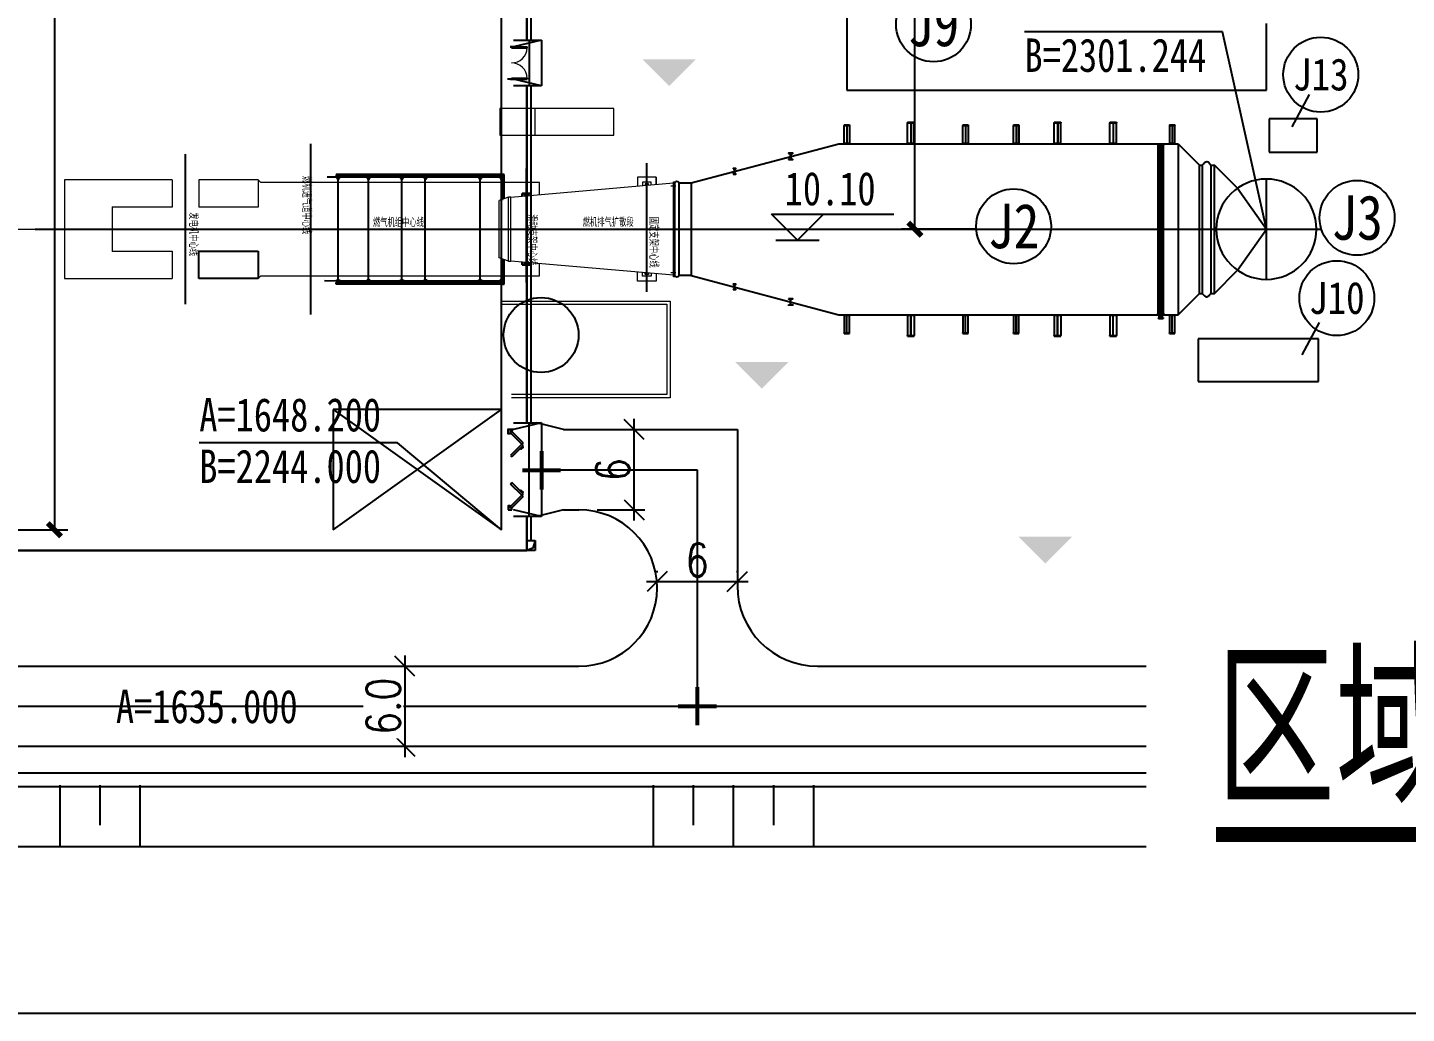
# Model space of a CAD drawing. Extents: x -93062 to 326984, y -142534 to 91021.
# Drawn here: x -50798 to -45963, y 76979 to 80436 of the extents above; entities that cross this region are included whole.
import ezdxf
from ezdxf.enums import TextEntityAlignment as Align

# ---------------------------------------------------------------- set-up
doc = ezdxf.new("R2010")
doc.units = 0
doc.header["$LTSCALE"] = 1000
doc.header["$MEASUREMENT"] = 0
doc.layers.get('0').update_dxf_attribs({"color": 8})
doc.layers.add('DIM_SYMB', color=8, linetype='Continuous')
doc.layers.add('PUB_TEXT', color=8, linetype='Continuous')
doc.styles.add('_HZTXT', font='GEDITXT', dxfattribs={"width": 0.8, "bigfont": 'DXT'})
doc.styles.add('COMPLEX', font='COMPLEX')
doc.styles.add('DIMHT', font='', dxfattribs={"width": 0.8})
doc.styles.add('HT', font='')
doc.styles.add('hz', font='GEDITXT', dxfattribs={"width": 0.8, "bigfont": 'DXT'})
doc.styles.add('HZTXT', font='geditxt.shx', dxfattribs={"width": 0.8, "bigfont": 'hztxt1.shx'})
doc.styles.add('SIM', font='GEDITXT', dxfattribs={"width": 0.8, "bigfont": 'DXT'})
doc.styles.add('SIMPLEX', font='GEDITXT', dxfattribs={"height": 0.2, "bigfont": 'DXT'})
doc.styles.get("Standard").update_dxf_attribs({"font": 'gbenor.shx', "bigfont": 'gbcbig.shx'})
doc.styles.add('黑体', font='')
doc.styles.get('DIMHT').set_extended_font_data('SimSun')
doc.styles.get('HT').set_extended_font_data('SimSun')
doc.styles.get('黑体').set_extended_font_data('SimSun')

# ---------------------------------------------------------------- blocks, each defined once
blk = doc.blocks.new('_Oblique')
at = {"color": 0, "linetype": 'ByBlock', "lineweight": -2}
blk.add_line((-0.5, -0.5), (0.5, 0.5), dxfattribs=at)
blk = doc.blocks.new('jzw-bh')
blk.add_circle((0, 0), 1.402)
at = {"style": 'SIMPLEX', "width": 0.8}
blk.add_attdef('JZW', text='', height=1, dxfattribs=at).set_placement((0, 0), align=Align.MIDDLE)
blk = doc.blocks.new('_ArchTick')
at = {"color": 0, "linetype": 'ByBlock', "const_width": 0.4}
blk.add_lwpolyline([(-0.5, -0.5), (0.5, 0.5)], dxfattribs=at)
blk = doc.blocks.new('A$C672165B9')
for points in [[(26203, 8983), (25700, 8983), (25951, 8732)], [(27075, 6132), (26573, 6132), (26824, 5881)], [(29745, 4487), (29243, 4487), (29494, 4236)]]:
    blk.add_hatch(color=251).paths.add_polyline_path(points)
at = {"color": 251}
for p, q in [((20163, 23649), (20163, 4553)), ((28265, 7383), (28265, 17020)), ((24612, 14315), (24612, 9162)), ((24649, 14222), (24649, 9162)), ((24612, 9162), (24612, 10000)), ((27624, 9950), (27624, 8692)), ((24373, 4553), (24373, 9585)), ((31162, 9242), (29296, 9242)), ((31574, 7383), (31162, 9242)), ((31574, 8692), (31574, 9321)), ((24454, 9099), (24479, 9099)), ((24486, 9099), (24454, 9099)), ((24467, 9099), (24614, 9099)), ((24467, 9099), (24467, 9091)), ((24467, 9091), (24614, 9091)), ((24750, 9162), (24486, 9099)), ((24486, 9162), (24750, 9162)), ((24614, 9091), (24614, 9099)), ((24632, 9162), (24632, 8734)), ((24750, 9162), (24750, 8734)), ((24454, 8797), (24429, 8797)), ((24454, 8797), (24479, 8797)), ((24486, 8797), (24454, 8797)), ((24467, 8804), (24614, 8804)), ((24467, 8797), (24467, 8804)), ((24467, 8797), (24614, 8797)), ((24750, 8734), (24486, 8797)), ((24750, 8734), (24486, 8734)), ((24612, 8734), (24612, 5559)), ((24612, 6706), (24612, 8734)), ((24614, 8804), (24614, 8797)), ((24649, 8734), (24649, 5559)), ((27624, 8692), (31574, 8692)), ((31817, 8347), (31979, 8652)), ((27598, 8364), (27598, 8359)), ((27598, 8364), (27606, 8364)), ((27598, 8364), (27649, 8364)), ((27598, 8188), (27598, 8359)), ((27598, 8359), (27623, 8359)), ((27623, 8359), (27623, 8193)), ((27625, 8359), (27649, 8359)), ((27625, 8359), (27625, 8193)), ((27641, 8364), (27649, 8364)), ((27649, 8364), (27649, 8359)), ((27649, 8359), (27649, 8188)), ((28196, 8390), (28196, 8385)), ((28196, 8390), (28204, 8390)), ((28196, 8390), (28259, 8390)), ((28196, 8193), (28196, 8385)), ((28196, 8385), (28226, 8385)), ((28226, 8385), (28226, 8193)), ((28228, 8385), (28259, 8385)), ((28228, 8385), (28228, 8193)), ((28251, 8390), (28259, 8390)), ((28259, 8390), (28259, 8385)), ((28259, 8193), (28259, 8385)), ((28716, 8364), (28766, 8364)), ((28716, 8364), (28723, 8364)), ((28716, 8364), (28716, 8359)), ((28716, 8359), (28740, 8359)), ((28716, 8188), (28716, 8359)), ((28740, 8359), (28740, 8193)), ((28742, 8359), (28742, 8193)), ((28742, 8359), (28766, 8359)), ((28758, 8364), (28766, 8364)), ((28766, 8364), (28766, 8359)), ((28766, 8359), (28766, 8188)), ((29194, 8364), (29194, 8359)), ((29194, 8364), (29201, 8364)), ((29194, 8364), (29244, 8364)), ((29194, 8188), (29194, 8359)), ((29194, 8359), (29218, 8359)), ((29218, 8359), (29218, 8193)), ((29220, 8359), (29244, 8359)), ((29220, 8359), (29220, 8193)), ((29236, 8364), (29244, 8364)), ((29244, 8364), (29244, 8359)), ((29244, 8359), (29244, 8188)), ((29577, 8390), (29577, 8385)), ((29577, 8390), (29585, 8390)), ((29577, 8390), (29640, 8390)), ((29577, 8193), (29577, 8385)), ((29577, 8385), (29608, 8385)), ((29608, 8385), (29608, 8193)), ((29610, 8385), (29640, 8385)), ((29610, 8385), (29610, 8193)), ((29632, 8390), (29640, 8390)), ((29640, 8390), (29640, 8385)), ((29640, 8193), (29640, 8385)), ((30099, 8390), (30162, 8390)), ((30099, 8390), (30107, 8390)), ((30099, 8390), (30099, 8385)), ((30099, 8385), (30130, 8385)), ((30099, 8193), (30099, 8385)), ((30130, 8385), (30130, 8193)), ((30132, 8385), (30132, 8193)), ((30132, 8385), (30162, 8385)), ((30155, 8390), (30162, 8390)), ((30162, 8390), (30162, 8385)), ((30162, 8193), (30162, 8385)), ((30662, 8364), (30662, 8359)), ((30662, 8364), (30669, 8364)), ((30662, 8364), (30712, 8364)), ((30662, 8359), (30662, 8193)), ((30662, 8359), (30686, 8359)), ((30686, 8359), (30686, 8193)), ((30688, 8359), (30712, 8359)), ((30688, 8359), (30688, 8193)), ((30704, 8364), (30712, 8364)), ((30712, 8364), (30712, 8359)), ((30712, 8193), (30712, 8359)), ((31599, 8421), (31599, 8107)), ((32052, 8421), (31599, 8421)), ((32052, 8107), (32052, 8421)), ((22574, 8188), (22574, 6579)), ((26159, 7819), (27548, 8188)), ((27548, 8188), (30743, 8188)), ((27598, 8193), (27598, 8188)), ((27598, 8193), (27623, 8193)), ((27598, 8188), (27606, 8188)), ((27598, 8188), (27649, 8188)), ((27625, 8193), (27649, 8193)), ((27641, 8188), (27649, 8188)), ((27649, 8193), (27649, 8188)), ((28196, 8193), (28196, 8188)), ((28196, 8193), (28226, 8193)), ((28196, 8188), (28204, 8188)), ((28196, 8188), (28259, 8188)), ((28228, 8193), (28259, 8193)), ((28251, 8188), (28259, 8188)), ((28259, 8193), (28259, 8188)), ((28716, 8193), (28740, 8193)), ((28716, 8193), (28716, 8188)), ((28716, 8188), (28766, 8188)), ((28716, 8188), (28723, 8188)), ((28742, 8193), (28766, 8193)), ((28758, 8188), (28766, 8188)), ((28766, 8193), (28766, 8188)), ((29194, 8193), (29194, 8188)), ((29194, 8193), (29218, 8193)), ((29194, 8188), (29201, 8188)), ((29194, 8188), (29244, 8188)), ((29220, 8193), (29244, 8193)), ((29236, 8188), (29244, 8188)), ((29244, 8193), (29244, 8188)), ((29577, 8193), (29577, 8188)), ((29577, 8193), (29608, 8193)), ((29577, 8188), (29585, 8188)), ((29577, 8188), (29640, 8188)), ((29610, 8193), (29640, 8193)), ((29632, 8188), (29640, 8188)), ((29640, 8193), (29640, 8188)), ((30099, 8193), (30130, 8193)), ((30099, 8193), (30099, 8188)), ((30099, 8188), (30162, 8188)), ((30099, 8188), (30107, 8188)), ((30132, 8193), (30162, 8193)), ((30155, 8188), (30162, 8188)), ((30162, 8193), (30162, 8188)), ((30554, 6582), (30554, 8186)), ((30554, 8186), (30606, 8186)), ((30580, 6534), (30580, 8191)), ((30600, 8173), (30600, 8186)), ((30600, 8174), (30600, 8185)), ((30606, 6582), (30606, 8186)), ((30662, 8193), (30662, 8188)), ((30662, 8193), (30686, 8193)), ((30662, 8188), (30669, 8188)), ((30662, 8188), (30712, 8188)), ((30688, 8193), (30712, 8193)), ((30704, 8188), (30712, 8188)), ((30712, 8193), (30712, 8188)), ((30743, 8188), (30743, 6578)), ((30743, 8188), (30945, 7987)), ((21397, 6678), (21397, 8088)), ((27095, 8100), (27095, 8035)), ((30561, 8163), (30561, 6581)), ((30563, 8163), (30563, 8163)), ((30565, 8160), (30565, 6581)), ((30595, 8160), (30595, 6581)), ((30597, 8163), (30597, 8163)), ((30598, 8163), (30598, 6581)), ((31599, 8107), (32052, 8107)), ((24608, 6880), (24608, 7954)), ((26567, 7927), (26566, 7927)), ((26567, 7900), (26567, 7955)), ((30945, 6779), (30945, 7987)), ((30945, 7987), (30970, 7987)), ((30970, 7988), (30970, 6779)), ((31052, 7987), (31086, 7987)), ((31052, 7987), (31052, 6779)), ((31086, 6779), (31086, 7987)), ((31303, 7770), (31086, 7987)), ((24386, 7899), (22816, 7899)), ((22816, 7899), (22816, 7886)), ((24386, 7886), (22816, 7886)), ((22816, 7886), (24386, 7886)), ((22816, 7874), (22854, 7874)), ((22820, 7899), (22833, 7886)), ((22823, 7886), (22823, 7883)), ((22848, 7886), (22823, 7886)), ((22823, 7883), (22832, 7883)), ((22823, 7865), (22823, 7861)), ((22832, 7865), (22823, 7865)), ((22823, 7861), (22848, 7861)), ((22835, 7900), (22835, 7847)), ((22835, 7880), (22835, 7867)), ((22835, 6901), (22835, 7861)), ((22836, 7867), (22836, 7880)), ((22838, 7883), (22848, 7883)), ((22848, 7865), (22838, 7865)), ((22848, 7883), (22848, 7886)), ((22848, 7861), (22848, 7865)), ((22865, 7899), (22877, 7886)), ((22909, 7899), (22922, 7886)), ((22953, 7899), (22966, 7886)), ((22998, 7899), (23011, 7886)), ((23042, 7899), (23055, 7886)), ((23087, 7899), (23099, 7886)), ((23102, 7874), (23140, 7874)), ((23108, 7886), (23108, 7883)), ((23133, 7886), (23108, 7886)), ((23108, 7883), (23118, 7883)), ((23108, 7865), (23108, 7861)), ((23118, 7865), (23108, 7865)), ((23108, 7861), (23133, 7861)), ((23120, 7880), (23120, 7867)), ((23121, 7900), (23121, 7847)), ((23121, 7867), (23121, 7880)), ((23121, 6901), (23121, 7861)), ((23124, 7883), (23133, 7883)), ((23133, 7865), (23124, 7865)), ((23131, 7899), (23144, 7886)), ((23133, 7883), (23133, 7886)), ((23133, 7861), (23133, 7865)), ((23176, 7899), (23188, 7886)), ((23220, 7899), (23233, 7886)), ((23265, 7899), (23277, 7886)), ((23309, 7899), (23322, 7886)), ((23354, 7899), (23366, 7886)), ((23398, 7899), (23411, 7886)), ((23416, 7874), (23454, 7874)), ((23423, 7886), (23423, 7883)), ((23448, 7886), (23423, 7886)), ((23423, 7883), (23432, 7883)), ((23423, 7865), (23423, 7861)), ((23432, 7865), (23423, 7865)), ((23423, 7861), (23448, 7861)), ((23435, 7900), (23435, 7847)), ((23435, 7880), (23435, 7867)), ((23435, 6911), (23435, 7861)), ((23436, 7867), (23436, 7880)), ((23439, 7883), (23448, 7883)), ((23448, 7865), (23439, 7865)), ((23443, 7899), (23455, 7886)), ((23448, 7883), (23448, 7886)), ((23448, 7861), (23448, 7865)), ((23487, 7899), (23500, 7886)), ((23532, 7899), (23544, 7886)), ((23576, 7899), (23589, 7886)), ((23621, 7899), (23633, 7886)), ((23637, 7874), (23674, 7874)), ((23643, 7886), (23643, 7883)), ((23668, 7886), (23643, 7886)), ((23643, 7883), (23652, 7883)), ((23643, 7865), (23643, 7861)), ((23652, 7865), (23643, 7865)), ((23643, 7861), (23668, 7861)), ((23655, 7900), (23655, 7847)), ((23655, 7880), (23655, 7867)), ((23655, 6911), (23655, 7861)), ((23656, 7867), (23656, 7880)), ((23659, 7883), (23668, 7883)), ((23668, 7865), (23659, 7865)), ((23665, 7899), (23678, 7886)), ((23668, 7883), (23668, 7886)), ((23668, 7861), (23668, 7865)), ((23710, 7899), (23722, 7886)), ((23754, 7899), (23767, 7886)), ((23799, 7899), (23811, 7886)), ((23843, 7899), (23856, 7886)), ((23887, 7899), (23900, 7886)), ((23932, 7899), (23945, 7886)), ((23976, 7899), (23989, 7886)), ((24021, 7899), (24034, 7886)), ((24065, 7899), (24078, 7886)), ((24110, 7899), (24122, 7886)), ((24152, 7874), (24190, 7874)), ((24154, 7899), (24167, 7886)), ((24159, 7886), (24159, 7883)), ((24184, 7886), (24159, 7886)), ((24159, 7883), (24168, 7883)), ((24159, 7865), (24159, 7861)), ((24168, 7865), (24159, 7865)), ((24159, 7861), (24184, 7861)), ((24171, 7900), (24171, 7847)), ((24171, 7880), (24171, 7867)), ((24171, 6901), (24171, 7861)), ((24172, 7867), (24172, 7880)), ((24174, 7883), (24184, 7883)), ((24184, 7865), (24174, 7865)), ((24184, 7883), (24184, 7886)), ((24184, 7861), (24184, 7865)), ((24199, 7899), (24211, 7886)), ((24243, 7899), (24256, 7886)), ((24288, 7899), (24300, 7886)), ((24332, 7899), (24345, 7886)), ((24354, 7874), (24391, 7874)), ((24360, 7886), (24360, 7883)), ((24385, 7886), (24360, 7886)), ((24360, 7883), (24369, 7883)), ((24360, 7865), (24360, 7861)), ((24369, 7865), (24360, 7865)), ((24360, 7861), (24385, 7861)), ((24372, 7880), (24372, 7867)), ((24373, 7900), (24373, 7847)), ((24373, 7867), (24373, 7880)), ((24376, 7883), (24385, 7883)), ((24385, 7865), (24376, 7865)), ((24377, 7899), (24386, 7889)), ((24385, 7883), (24385, 7886)), ((24385, 7861), (24385, 7865)), ((24386, 7899), (24386, 7899)), ((24399, 7899), (24386, 7899)), ((24386, 7889), (24399, 7877)), ((24386, 7886), (24386, 7666)), ((24386, 7845), (24399, 7832)), ((24386, 7800), (24399, 7788)), ((24399, 7671), (24399, 7899)), ((26005, 6948), (26005, 7819)), ((26044, 7819), (26159, 7819)), ((26044, 6948), (26044, 7819)), ((26159, 7819), (26159, 6948)), ((24386, 7756), (24399, 7743)), ((24386, 7711), (24399, 7699)), ((24386, 7667), (24387, 7666)), ((27159, 7281), (26914, 7525)), ((26914, 7525), (28065, 7525)), ((27403, 7525), (27159, 7281)), ((19981, 7383), (26271, 7383)), ((26955, 7281), (27363, 7281)), ((28841, 7383), (28139, 7383)), ((21523, 7175), (22083, 7175)), ((21523, 6918), (21523, 7175)), ((22083, 7175), (22083, 6918)), ((24386, 7101), (24386, 6867)), ((24386, 7089), (24399, 7076)), ((24386, 7044), (24399, 7032)), ((24399, 6867), (24399, 7096)), ((22083, 6918), (21523, 6918)), ((22816, 6893), (22854, 6893)), ((22823, 6905), (22848, 6905)), ((22823, 6902), (22823, 6905)), ((22832, 6902), (22823, 6902)), ((22823, 6884), (22832, 6884)), ((22823, 6880), (22823, 6884)), ((22835, 6866), (22835, 6919)), ((22835, 6886), (22835, 6899)), ((22836, 6899), (22836, 6886)), ((22848, 6902), (22838, 6902)), ((22838, 6884), (22848, 6884)), ((22848, 6905), (22848, 6902)), ((22848, 6884), (22848, 6880)), ((23102, 6893), (23140, 6893)), ((23108, 6905), (23133, 6905)), ((23108, 6902), (23108, 6905)), ((23118, 6902), (23108, 6902)), ((23108, 6884), (23118, 6884)), ((23108, 6880), (23108, 6884)), ((23120, 6886), (23120, 6899)), ((23121, 6866), (23121, 6919)), ((23121, 6899), (23121, 6886)), ((23133, 6902), (23124, 6902)), ((23124, 6884), (23133, 6884)), ((23133, 6905), (23133, 6902)), ((23133, 6884), (23133, 6880)), ((23416, 6893), (23454, 6893)), ((23423, 6905), (23448, 6905)), ((23423, 6902), (23423, 6905)), ((23432, 6902), (23423, 6902)), ((23423, 6884), (23432, 6884)), ((23423, 6880), (23423, 6884)), ((23435, 6866), (23435, 6919)), ((23435, 6886), (23435, 6899)), ((23436, 6899), (23436, 6886)), ((23448, 6902), (23439, 6902)), ((23439, 6884), (23448, 6884)), ((23448, 6905), (23448, 6902)), ((23448, 6884), (23448, 6880)), ((23637, 6893), (23674, 6893)), ((23643, 6905), (23668, 6905)), ((23643, 6902), (23643, 6905)), ((23652, 6902), (23643, 6902)), ((23643, 6884), (23652, 6884)), ((23643, 6880), (23643, 6884)), ((23655, 6866), (23655, 6919)), ((23655, 6886), (23655, 6899)), ((23656, 6899), (23656, 6886)), ((23668, 6902), (23659, 6902)), ((23659, 6884), (23668, 6884)), ((23668, 6905), (23668, 6902)), ((23668, 6884), (23668, 6880)), ((24152, 6893), (24190, 6893)), ((24159, 6905), (24184, 6905)), ((24159, 6902), (24159, 6905)), ((24168, 6902), (24159, 6902)), ((24159, 6884), (24168, 6884)), ((24159, 6880), (24159, 6884)), ((24171, 6866), (24171, 6919)), ((24171, 6886), (24171, 6899)), ((24172, 6899), (24172, 6886)), ((24184, 6902), (24174, 6902)), ((24174, 6884), (24184, 6884)), ((24184, 6905), (24184, 6902)), ((24184, 6884), (24184, 6880)), ((24354, 6893), (24391, 6893)), ((24360, 6905), (24385, 6905)), ((24360, 6902), (24360, 6905)), ((24369, 6902), (24360, 6902)), ((24360, 6884), (24369, 6884)), ((24360, 6880), (24360, 6884)), ((24372, 6886), (24372, 6899)), ((24373, 6866), (24373, 6919)), ((24373, 6899), (24373, 6886)), ((24385, 6902), (24376, 6902)), ((24376, 6884), (24385, 6884)), ((24385, 6905), (24385, 6902)), ((24385, 6884), (24385, 6880)), ((24386, 7000), (24399, 6987)), ((24386, 6955), (24399, 6943)), ((24386, 6911), (24399, 6898)), ((24399, 6943), (24399, 6943)), ((24612, 5559), (24612, 6893)), ((26159, 6948), (26044, 6948)), ((26159, 6948), (27548, 6578)), ((31086, 6779), (31303, 6997)), ((22816, 6867), (22816, 6880)), ((22816, 6880), (24386, 6880)), ((22816, 6880), (22829, 6867)), ((24386, 6867), (22816, 6867)), ((22848, 6880), (22823, 6880)), ((22861, 6880), (22873, 6867)), ((22905, 6880), (22918, 6867)), ((22949, 6880), (22962, 6867)), ((22994, 6880), (23007, 6867)), ((23038, 6880), (23051, 6867)), ((23083, 6880), (23095, 6867)), ((23133, 6880), (23108, 6880)), ((23127, 6880), (23140, 6867)), ((23172, 6880), (23184, 6867)), ((23216, 6880), (23229, 6867)), ((23261, 6880), (23273, 6867)), ((23305, 6880), (23318, 6867)), ((23350, 6880), (23362, 6867)), ((23394, 6880), (23407, 6867)), ((23448, 6880), (23423, 6880)), ((23439, 6880), (23451, 6867)), ((23483, 6880), (23496, 6867)), ((23528, 6880), (23540, 6867)), ((23572, 6880), (23585, 6867)), ((23617, 6880), (23629, 6867)), ((23668, 6880), (23643, 6880)), ((23661, 6880), (23674, 6867)), ((23706, 6880), (23718, 6867)), ((23750, 6880), (23763, 6867)), ((23795, 6880), (23807, 6867)), ((23839, 6880), (23852, 6867)), ((23884, 6880), (23896, 6867)), ((23928, 6880), (23941, 6867)), ((23972, 6880), (23985, 6867)), ((24017, 6880), (24030, 6867)), ((24061, 6880), (24074, 6867)), ((24106, 6880), (24118, 6867)), ((24150, 6880), (24163, 6867)), ((24184, 6880), (24159, 6880)), ((24195, 6880), (24207, 6867)), ((24239, 6880), (24252, 6867)), ((24284, 6880), (24296, 6867)), ((24328, 6880), (24341, 6867)), ((24385, 6880), (24360, 6880)), ((24373, 6880), (24385, 6867)), ((24386, 6880), (24386, 6867)), ((24386, 6867), (24399, 6867)), ((26567, 6839), (26566, 6839)), ((26567, 6811), (26567, 6867)), ((30743, 6578), (30945, 6779)), ((30945, 6779), (30970, 6779)), ((31052, 6779), (31086, 6779)), ((27095, 6666), (27095, 6731)), ((27548, 6578), (30743, 6578)), ((27598, 6578), (27598, 6407)), ((27598, 6573), (27598, 6578)), ((27598, 6578), (27606, 6578)), ((27598, 6578), (27649, 6578)), ((27598, 6573), (27623, 6573)), ((27623, 6407), (27623, 6573)), ((27625, 6573), (27649, 6573)), ((27625, 6407), (27625, 6573)), ((27647, 6578), (27649, 6578)), ((27649, 6407), (27649, 6578)), ((27649, 6573), (27649, 6578)), ((28196, 6573), (28196, 6578)), ((28196, 6578), (28204, 6578)), ((28196, 6578), (28259, 6578)), ((28196, 6573), (28196, 6382)), ((28196, 6573), (28226, 6573)), ((28226, 6382), (28226, 6573)), ((28228, 6573), (28259, 6573)), ((28228, 6382), (28228, 6573)), ((28251, 6578), (28259, 6578)), ((28259, 6573), (28259, 6578)), ((28259, 6573), (28259, 6382)), ((28716, 6578), (28766, 6578)), ((28716, 6578), (28723, 6578)), ((28716, 6573), (28716, 6578)), ((28716, 6578), (28716, 6407)), ((28716, 6573), (28740, 6573)), ((28740, 6407), (28740, 6573)), ((28742, 6407), (28742, 6573)), ((28742, 6573), (28766, 6573)), ((28764, 6578), (28766, 6578)), ((28766, 6573), (28766, 6578)), ((28766, 6407), (28766, 6578)), ((29194, 6578), (29194, 6407)), ((29194, 6573), (29194, 6578)), ((29194, 6578), (29201, 6578)), ((29194, 6578), (29244, 6578)), ((29194, 6573), (29218, 6573)), ((29218, 6407), (29218, 6573)), ((29220, 6573), (29244, 6573)), ((29220, 6407), (29220, 6573)), ((29242, 6578), (29244, 6578)), ((29244, 6407), (29244, 6578)), ((29244, 6573), (29244, 6578)), ((29577, 6573), (29577, 6578)), ((29577, 6578), (29585, 6578)), ((29577, 6578), (29640, 6578)), ((29577, 6573), (29577, 6382)), ((29577, 6573), (29608, 6573)), ((29608, 6382), (29608, 6573)), ((29610, 6573), (29640, 6573)), ((29610, 6382), (29610, 6573)), ((29632, 6578), (29640, 6578)), ((29640, 6573), (29640, 6578)), ((29640, 6573), (29640, 6382)), ((30099, 6578), (30162, 6578)), ((30099, 6578), (30107, 6578)), ((30099, 6573), (30099, 6578)), ((30099, 6573), (30130, 6573)), ((30099, 6573), (30099, 6382)), ((30130, 6382), (30130, 6573)), ((30132, 6382), (30132, 6573)), ((30132, 6573), (30162, 6573)), ((30155, 6578), (30162, 6578)), ((30162, 6573), (30162, 6578)), ((30162, 6573), (30162, 6382)), ((30554, 6582), (30606, 6582)), ((30554, 6548), (30605, 6548)), ((30554, 6548), (30554, 6544)), ((30554, 6544), (30605, 6544)), ((30559, 6543), (30559, 6548)), ((30560, 6582), (30560, 6594)), ((30560, 6544), (30560, 6543)), ((30560, 6543), (30600, 6543)), ((30561, 6548), (30561, 6550)), ((30561, 6550), (30599, 6550)), ((30563, 6578), (30563, 6578)), ((30563, 6550), (30563, 6578)), ((30573, 6543), (30573, 6548)), ((30587, 6543), (30587, 6548)), ((30597, 6578), (30597, 6578)), ((30597, 6550), (30597, 6578)), ((30599, 6548), (30599, 6550)), ((30600, 6582), (30600, 6594)), ((30600, 6582), (30600, 6594)), ((30600, 6544), (30600, 6543)), ((30601, 6543), (30601, 6548)), ((30605, 6548), (30605, 6544)), ((30662, 6578), (30662, 6407)), ((30662, 6573), (30662, 6578)), ((30662, 6578), (30669, 6578)), ((30662, 6578), (30712, 6578)), ((30662, 6573), (30686, 6573)), ((30686, 6407), (30686, 6573)), ((30688, 6573), (30712, 6573)), ((30688, 6407), (30688, 6573)), ((30711, 6578), (30712, 6578)), ((30712, 6407), (30712, 6578)), ((30712, 6573), (30712, 6578)), ((31912, 6199), (32074, 6504)), ((27598, 6407), (27623, 6407)), ((27598, 6402), (27598, 6407)), ((27598, 6402), (27606, 6402)), ((27598, 6402), (27649, 6402)), ((27625, 6407), (27649, 6407)), ((27647, 6402), (27649, 6402)), ((27649, 6402), (27649, 6407)), ((28196, 6382), (28226, 6382)), ((28196, 6377), (28196, 6382)), ((28196, 6377), (28204, 6377)), ((28196, 6377), (28259, 6377)), ((28228, 6382), (28259, 6382)), ((28251, 6377), (28259, 6377)), ((28259, 6377), (28259, 6382)), ((28716, 6402), (28716, 6407)), ((28716, 6407), (28740, 6407)), ((28716, 6402), (28766, 6402)), ((28716, 6402), (28723, 6402)), ((28742, 6407), (28766, 6407)), ((28764, 6402), (28766, 6402)), ((28766, 6402), (28766, 6407)), ((29194, 6407), (29218, 6407)), ((29194, 6402), (29194, 6407)), ((29194, 6402), (29201, 6402)), ((29194, 6402), (29244, 6402)), ((29220, 6407), (29244, 6407)), ((29242, 6402), (29244, 6402)), ((29244, 6402), (29244, 6407)), ((29577, 6382), (29608, 6382)), ((29577, 6377), (29577, 6382)), ((29577, 6377), (29585, 6377)), ((29577, 6377), (29640, 6377)), ((29610, 6382), (29640, 6382)), ((29632, 6377), (29640, 6377)), ((29640, 6377), (29640, 6382)), ((30099, 6377), (30099, 6382)), ((30099, 6382), (30130, 6382)), ((30099, 6377), (30162, 6377)), ((30099, 6377), (30107, 6377)), ((30132, 6382), (30162, 6382)), ((30155, 6377), (30162, 6377)), ((30162, 6377), (30162, 6382)), ((30662, 6407), (30686, 6407)), ((30662, 6402), (30662, 6407)), ((30662, 6402), (30669, 6402)), ((30662, 6402), (30712, 6402)), ((30688, 6407), (30712, 6407)), ((30711, 6402), (30712, 6402)), ((30712, 6402), (30712, 6407)), ((32064, 6352), (30932, 6352)), ((30932, 6352), (30932, 5949)), ((32064, 5949), (32064, 6352)), ((30932, 5949), (32064, 5949)), ((25622, 4641), (25622, 5597)), ((24444, 5496), (24429, 5496)), ((24434, 5502), (24434, 5496)), ((24486, 5496), (24434, 5496)), ((24457, 5496), (24483, 5496)), ((24750, 5559), (24486, 5496)), ((24486, 5559), (24750, 5559)), ((24630, 5559), (24630, 4678)), ((24750, 5559), (24750, 4678)), ((25253, 5496), (25722, 5496)), ((23393, 5371), (21527, 5371)), ((24373, 4553), (23393, 5371)), ((24750, 4678), (24486, 4741)), ((24750, 4678), (24486, 4678)), ((24612, 4358), (24612, 4678)), ((24612, 4678), (24612, 4358)), ((24649, 4678), (24649, 4451)), ((25272, 4741), (25722, 4741)), ((18900, 4553), (20289, 4553)), ((24612, 4358), (24612, 4451)), ((24612, 4451), (24690, 4451)), ((24690, 4451), (24668, 4379)), ((24690, 4451), (24690, 4358)), ((18642, 4358), (24612, 4358)), ((24612, 4358), (18642, 4358)), ((24668, 4379), (24612, 4358)), ((24690, 4358), (24612, 4358)), ((25838, 4150), (25838, 4167)), ((26593, 4150), (26593, 4167)), ((25737, 4066), (26694, 4066)), ((15063, 3269), (25102, 3269)), ((23169, 3269), (23562, 3269)), ((23461, 3370), (23461, 2414)), ((27348, 3269), (30442, 3269)), ((12547, 2515), (30442, 2515)), ((23169, 2515), (23562, 2515)), ((30442, 2263), (18837, 2263)), ((2230, 2137), (30442, 2137)), ((20217, 1571), (20217, 2150)), ((20595, 1773), (20595, 2150)), ((20972, 1571), (20972, 2150)), ((25803, 1571), (25803, 2150)), ((26180, 1773), (26180, 2150)), ((26558, 1571), (26558, 2150)), ((26935, 1773), (26935, 2150)), ((27312, 1571), (27312, 2150)), ((3944, 1571), (30442, 1571))]:
    blk.add_line(p, q, dxfattribs=at)
at = {"color": 251, "lineweight": 9}
for p, q in [((24356, 8520), (24356, 8269)), ((25430, 8520), (24356, 8520)), ((24356, 8520), (24356, 8269)), ((25430, 8520), (24356, 8520)), ((24688, 8269), (24688, 8520)), ((25430, 8269), (25430, 8520)), ((25430, 8269), (25430, 8520)), ((24356, 8269), (25430, 8269)), ((24356, 8269), (25430, 8269)), ((21271, 7849), (20259, 7849)), ((20259, 7849), (20259, 6918)), ((21271, 7849), (21271, 7591)), ((21523, 7849), (21523, 7591)), ((22083, 7849), (21523, 7849)), ((22083, 7849), (22083, 7591)), ((22108, 7823), (22083, 7849)), ((24731, 7824), (22108, 7823)), ((24731, 7709), (24731, 7824)), ((20706, 7594), (20706, 7172)), ((21271, 7591), (20706, 7591)), ((22083, 7591), (21523, 7591)), ((19018, 7383), (31286, 7383)), ((20706, 7175), (21271, 7175)), ((21271, 7175), (21271, 6918)), ((21523, 7175), (22083, 7175)), ((21523, 7175), (21523, 6918)), ((22083, 6918), (22083, 7175)), ((24731, 6943), (24731, 7057)), ((20259, 6918), (21271, 6918)), ((21523, 6918), (22083, 6918)), ((22083, 6918), (22108, 6943)), ((22108, 6943), (24731, 6943)), ((24373, 6706), (25960, 6706)), ((24373, 6676), (25930, 6676)), ((25930, 6676), (25930, 5826)), ((25960, 6706), (25960, 5796)), ((25930, 5826), (24467, 5826)), ((25960, 5796), (24467, 5796))]:
    blk.add_line(p, q, dxfattribs=at)
at = {"color": 251, "ltscale": 3}
for p, q in [((30554, 8173), (30554, 8186)), ((30554, 8186), (30560, 8186)), ((30554, 8174), (30554, 8185)), ((30554, 8185), (30559, 8185)), ((30559, 8185), (30559, 8174)), ((30560, 8186), (30560, 8173)), ((30560, 8185), (30600, 8185)), ((30600, 8186), (30606, 8186)), ((30600, 8185), (30605, 8185)), ((30605, 8185), (30605, 8174)), ((30606, 8186), (30606, 8173)), ((30559, 8174), (30554, 8174)), ((30560, 8173), (30554, 8173)), ((30559, 6594), (30559, 8173)), ((30560, 6594), (30560, 8173)), ((30605, 8174), (30600, 8174)), ((30600, 6594), (30600, 8173)), ((30606, 8173), (30600, 8173)), ((30601, 6594), (30601, 8173)), ((30559, 6594), (30554, 6594)), ((30554, 6594), (30554, 6582)), ((30560, 6594), (30554, 6594)), ((30554, 6594), (30554, 6582)), ((30554, 6582), (30559, 6582)), ((30554, 6582), (30560, 6582)), ((30559, 6582), (30559, 6594)), ((30560, 6582), (30560, 6594)), ((30605, 6594), (30600, 6594)), ((30606, 6594), (30600, 6594)), ((30600, 6582), (30605, 6582)), ((30600, 6582), (30606, 6582)), ((30605, 6582), (30605, 6594)), ((30606, 6582), (30606, 6594))]:
    blk.add_line(p, q, dxfattribs=at)
at = {"color": 251, "ltscale": 0.05}
blk.add_line((25740, 6793), (25740, 8004), dxfattribs=at)
at = {"color": 251, "ltscale": 2}
for p, q in [((24405, 7874), (22732, 7874)), ((24400, 6893), (22707, 6898))]:
    blk.add_line(p, q, dxfattribs=at)
at = {"color": 251, "lineweight": 13}
for p, q in [((24461, 7686), (25992, 7818)), ((25829, 7874), (25652, 7874)), ((25652, 7874), (25652, 7789)), ((25829, 7874), (25652, 7874)), ((25652, 7874), (25652, 7789)), ((25781, 7827), (25700, 7827)), ((25700, 7827), (25700, 7795)), ((25756, 7811), (25725, 7811)), ((25725, 7811), (25725, 7795)), ((25756, 7798), (25756, 7811)), ((25781, 7801), (25781, 7827)), ((25829, 7804), (25829, 7874)), ((25829, 7874), (25829, 7804)), ((25968, 7792), (26015, 7792)), ((25992, 7830), (26005, 7830)), ((25992, 6936), (25992, 7830)), ((25992, 6949), (25992, 7818)), ((26005, 6936), (26005, 7830)), ((24438, 7686), (24350, 7652)), ((24438, 7686), (24350, 7652)), ((24438, 7686), (24350, 7652)), ((24438, 7686), (24350, 7652)), ((24438, 7081), (24438, 7686)), ((24461, 7686), (24438, 7686)), ((24438, 7081), (24438, 7686)), ((24461, 7686), (24438, 7686)), ((24438, 7081), (24438, 7686)), ((24461, 7686), (24438, 7686)), ((24438, 7081), (24438, 7686)), ((24461, 7686), (24438, 7686)), ((24461, 7081), (24461, 7686)), ((24461, 7081), (24461, 7686)), ((24461, 7081), (24461, 7686)), ((24461, 7081), (24461, 7686)), ((24649, 7720), (24567, 7720)), ((24567, 7720), (24567, 7695)), ((24624, 7710), (24593, 7710)), ((24593, 7710), (24593, 7698)), ((24624, 7701), (24624, 7710)), ((24649, 7704), (24649, 7720)), ((24350, 7114), (24350, 7652)), ((24350, 7114), (24350, 7652)), ((24350, 7114), (24350, 7652)), ((24350, 7114), (24350, 7652)), ((24438, 7081), (24350, 7114)), ((24438, 7081), (24350, 7114)), ((24438, 7081), (24350, 7114)), ((24438, 7081), (24350, 7114)), ((24438, 7081), (24461, 7081)), ((24438, 7081), (24461, 7081)), ((24438, 7081), (24461, 7081)), ((24438, 7081), (24461, 7081)), ((25992, 6949), (24461, 7081)), ((24567, 7047), (24567, 7071)), ((24649, 7047), (24567, 7047)), ((24593, 7056), (24593, 7068)), ((24624, 7056), (24593, 7056)), ((24624, 7065), (24624, 7056)), ((24649, 7062), (24649, 7047)), ((25652, 6893), (25652, 6978)), ((25652, 6893), (25652, 6978)), ((25829, 6893), (25652, 6893)), ((25829, 6893), (25652, 6893)), ((25700, 6940), (25700, 6972)), ((25781, 6940), (25700, 6940)), ((25725, 6956), (25725, 6972)), ((25756, 6956), (25725, 6956)), ((25756, 6969), (25756, 6956)), ((25781, 6966), (25781, 6940)), ((25829, 6963), (25829, 6893)), ((25829, 6963), (25829, 6893)), ((25968, 6974), (26015, 6974)), ((25992, 6974), (26005, 6974)), ((25992, 6937), (26005, 6937))]:
    blk.add_line(p, q, dxfattribs=at)
at = {"color": 251, "ltscale": 4}
for p, q in [((31574, 6911), (31574, 7855)), ((31303, 7770), (31574, 7383)), ((25712, 7383), (32096, 7383)), ((31303, 6997), (31574, 7383))]:
    blk.add_line(p, q, dxfattribs=at)
at = {"color": 251, "lineweight": 30}
for p, q in [((24649, 7720), (24567, 7720)), ((24567, 7720), (24567, 7695)), ((24624, 7710), (24593, 7710)), ((24593, 7710), (24593, 7698)), ((24624, 7701), (24624, 7710)), ((24649, 7704), (24649, 7720)), ((24567, 7047), (24567, 7071)), ((24649, 7047), (24567, 7047)), ((24593, 7056), (24593, 7068)), ((24624, 7056), (24593, 7056)), ((24624, 7065), (24624, 7056)), ((24649, 7062), (24649, 7047))]:
    blk.add_line(p, q, dxfattribs=at)
at = {"color": 251, "ltscale": 5}
for p, q in [((24373, 5685), (22787, 5685)), ((22787, 5685), (22787, 4553)), ((22787, 4553), (24373, 5685)), ((22787, 5685), (24373, 4553))]:
    blk.add_line(p, q, dxfattribs=at)
at = {"color": 251, "extrusion": (0, 0, -1)}
for p, q in [((24434, 5496), (24470, 5496)), ((24458, 5465), (24470, 5477)), ((24565, 5359), (24458, 5465)), ((24578, 5371), (24470, 5477)), ((24565, 5359), (24458, 5253)), ((24578, 5346), (24470, 5241)), ((24578, 5371), (24565, 5359)), ((24578, 5346), (24565, 5359)), ((24458, 5253), (24470, 5241)), ((24458, 4984), (24470, 4997)), ((24565, 4879), (24458, 4984)), ((24578, 4891), (24470, 4997)), ((24565, 4879), (24458, 4773)), ((24578, 4866), (24470, 4760)), ((24578, 4891), (24565, 4879)), ((24578, 4866), (24565, 4879)), ((24434, 4741), (24470, 4741)), ((24458, 4773), (24470, 4760))]:
    blk.add_line(p, q, dxfattribs=at)
at = {"color": 251, "ltscale": 10}
for p, q in [((24957, 5496), (24706, 5559)), ((24957, 5496), (26593, 5496)), ((26593, 5496), (26593, 4024)), ((24957, 4741), (24706, 4678)), ((24957, 4741), (25102, 4741)), ((13050, 2892), (30442, 2892)), ((30442, 2263), (4611, 2263))]:
    blk.add_line(p, q, dxfattribs=at)
at = {"color": 3}
blk.add_line((40000, 0), (258, 0), dxfattribs=at)
at = {"color": 251}
for points in [[(27076, 8096), (27114, 8096), (27114, 8098), (27076, 8098)], [(27095, 8096), (27096, 8096), (27096, 8039), (27095, 8039)], [(30598, 8160), (30598, 8163), (30561, 8163), (30561, 8160)], [(26554, 7951), (26579, 7951), (26579, 7953), (26554, 7953)], [(26566, 7904), (26567, 7904), (26567, 7951), (26566, 7951)], [(27076, 8038), (27114, 8038), (27114, 8039), (27076, 8039)], [(26554, 7902), (26579, 7902), (26579, 7904), (26554, 7904)], [(26554, 6863), (26579, 6863), (26579, 6864), (26554, 6864)], [(26554, 6814), (26579, 6814), (26579, 6815), (26554, 6815)], [(26566, 6815), (26567, 6815), (26567, 6863), (26566, 6863)], [(27076, 6729), (27114, 6729), (27114, 6727), (27076, 6727)], [(27076, 6670), (27114, 6670), (27114, 6668), (27076, 6668)], [(27095, 6670), (27096, 6670), (27096, 6727), (27095, 6727)], [(30614, 6578), (30614, 6581), (30545, 6581), (30545, 6578)]]:
    blk.add_lwpolyline(points, close=True, dxfattribs=at)
at = {"color": 251, "extrusion": (0, 0, -1)}
for points in [[(-24470, 5496), (-24470, 5477), (-24453, 5477), (-24453, 5458), (-24434, 5458), (-24434, 5496)], [(-24569, 5338), (-24576, 5330), (-24556, 5311), (-24549, 5318)], [(-24566, 5335), (-24571, 5330), (-24556, 5316), (-24552, 5321)], [(-24569, 4900), (-24576, 4907), (-24556, 4926), (-24549, 4919)], [(-24566, 4902), (-24571, 4907), (-24556, 4921), (-24552, 4917)], [(-24470, 4741), (-24470, 4760), (-24453, 4760), (-24453, 4779), (-24434, 4779), (-24434, 4741)]]:
    blk.add_lwpolyline(points, dxfattribs=at)
at = {"color": 251, "const_width": 37.7}
for points in [[(24750, 4932), (24750, 5294)], [(24569, 5113), (24931, 5113)], [(26215, 2711), (26215, 3073)], [(26034, 2892), (26397, 2892)]]:
    blk.add_lwpolyline(points, dxfattribs=at)
at = {"color": 251}
blk.add_circle((24745, 6387), 353, dxfattribs=at)
at = {"color": 251, "lineweight": 13}
for centre, start, end in [((24467, 9095), 270, 358.5307), ((24467, 8801), 1.4693, 90)]:
    blk.add_arc(centre, 147, start, end, dxfattribs=at)
at = {"color": 251}
for centre, radius, start, end in [((30580, 8163), 17.2, 0, 180), ((22832, 7880), 2.57, 0, 90), ((22832, 7867), 2.57, 270, 0), ((22838, 7880), 2.57, 90, 180), ((22838, 7867), 2.57, 180, 270), ((23118, 7880), 2.57, 0, 90), ((23118, 7867), 2.57, 270, 0), ((23124, 7880), 2.57, 90, 180), ((23124, 7867), 2.57, 180, 270), ((23432, 7880), 2.57, 0, 90), ((23432, 7867), 2.57, 270, 0), ((23439, 7880), 2.57, 90, 180), ((23439, 7867), 2.57, 180, 270), ((23652, 7880), 2.57, 0, 90), ((23652, 7867), 2.57, 270, 0), ((23659, 7880), 2.57, 90, 180), ((23659, 7867), 2.57, 180, 270), ((24168, 7880), 2.57, 0, 90), ((24168, 7867), 2.57, 270, 0), ((24174, 7880), 2.57, 90, 180), ((24174, 7867), 2.57, 180, 270), ((24369, 7880), 2.57, 0, 90), ((24369, 7867), 2.57, 270, 0), ((24376, 7880), 2.57, 90, 180), ((24376, 7867), 2.57, 180, 270), ((26024, 7810), 21.6, 25.4853, 154.5147), ((31574, 7383), 472, 0, 180), ((31574, 7383), 472, 180, 0), ((22832, 6899), 2.57, 0, 90), ((22832, 6886), 2.57, 270, 0), ((22838, 6899), 2.57, 90, 180), ((22838, 6886), 2.57, 180, 270), ((23118, 6899), 2.57, 0, 90), ((23118, 6886), 2.57, 270, 0), ((23124, 6899), 2.57, 90, 180), ((23124, 6886), 2.57, 180, 270), ((23432, 6899), 2.57, 0, 90), ((23432, 6886), 2.57, 270, 0), ((23439, 6899), 2.57, 90, 180), ((23439, 6886), 2.57, 180, 270), ((23652, 6899), 2.57, 0, 90), ((23652, 6886), 2.57, 270, 0), ((23659, 6899), 2.57, 90, 180), ((23659, 6886), 2.57, 180, 270), ((24168, 6899), 2.57, 0, 90), ((24168, 6886), 2.57, 270, 0), ((24174, 6899), 2.57, 90, 180), ((24174, 6886), 2.57, 180, 270), ((24369, 6899), 2.57, 0, 90), ((24369, 6886), 2.57, 270, 0), ((24376, 6899), 2.57, 90, 180), ((24376, 6886), 2.57, 180, 270), ((26024, 6957), 21.6, 205.4853, 334.5147), ((30560, 6548), 0.755, 270, 0), ((30580, 6578), 17.2, 180, 0), ((30600, 6548), 0.755, 180, 270)]:
    blk.add_arc(centre, radius, start, end, dxfattribs=at)
at = {"color": 251, "ltscale": 10}
for centre, radius, start, end in [((25102, 4005), 736, 270, 90), ((27348, 4024), 755, 180, 270)]:
    blk.add_arc(centre, radius, start, end, dxfattribs=at)
at = {"color": 251}
for points in [[(30970, 7987), (31014, 8021), (31052, 7987)], [(30970, 6779), (31014, 6745), (31052, 6779)]]:
    blk.add_spline(points, degree=3, dxfattribs=at)
at = {"layer": 'DIM_SYMB', "const_width": 140}
blk.add_lwpolyline([(31101, 1685), (36602, 1685)], dxfattribs=at)
at = {"color": 251}
ref = blk.add_blockref('jzw-bh', (28440, 9312), dxfattribs=dict(at, xscale=251.6013757817078, yscale=251.6013757817078, zscale=251.6013757817078, rotation=359.9999573616801))
ref.add_attrib('JZW', 'J9', dxfattribs={"height": 419.3, "style": '黑体', "width": 0.85}).set_placement((28440, 9312), align=Align.MIDDLE)
ref = blk.add_blockref('jzw-bh', (32086, 8838), dxfattribs=dict(at, xscale=251.6013757817078, yscale=251.6013757817078, zscale=251.6013757817078, rotation=359.9999573616801))
ref.add_attrib('JZW', 'J13', dxfattribs={"height": 301.9, "style": '黑体', "width": 0.85}).set_placement((32086, 8838), align=Align.MIDDLE)
ref = blk.add_blockref('jzw-bh', (32428, 7490), dxfattribs=dict(at, xscale=251.6013757817078, yscale=251.6013757817078, zscale=251.6013757817078, rotation=359.9999573616801))
ref.add_attrib('JZW', 'J3', dxfattribs={"height": 419.3, "style": '黑体', "width": 0.85}).set_placement((32428, 7490), align=Align.MIDDLE)
ref = blk.add_blockref('jzw-bh', (29194, 7410), dxfattribs=dict(at, xscale=251.6013757817078, yscale=251.6013757817078, zscale=251.6013757817078, rotation=359.9999573616801))
ref.add_attrib('JZW', 'J2', dxfattribs={"height": 419.3, "style": '黑体', "width": 0.85}).set_placement((29194, 7410), align=Align.MIDDLE)
for name, p, xscale, yscale, zscale, rotation in [('_ArchTick', (28265, 7383), 125.8006878908539, 125.8006878908539, 125.8006878908539, 270), ('_Oblique', (25622, 5496), 188.7010318362808, 188.7010318362808, 188.7010318362808, 90), ('_Oblique', (25622, 4741), 188.7010318362808, 188.7010318362808, 188.7010318362808, 270), ('_ArchTick', (20163, 4553), 125.8006878908539, 125.8006878908539, 125.8006878908539, 270), ('_Oblique', (25838, 4066), 188.7010318362808, 188.7010318362808, 188.7010318362808, 180), ('_Oblique', (23461, 3269), 188.7010318362808, 188.7010318362808, 188.7010318362808, 90), ('_Oblique', (23461, 2515), 188.7010318362808, 188.7010318362808, 188.7010318362808, 270)]:
    blk.add_blockref(name, p, dxfattribs=dict(at, xscale=xscale, yscale=yscale, zscale=zscale, rotation=rotation))
ref = blk.add_blockref('jzw-bh', (32237, 6734), dxfattribs=dict(at, xscale=251.6013757817078, yscale=251.6013757817078, zscale=251.6013757817078, rotation=359.9999573616801))
ref.add_attrib('JZW', 'J10', dxfattribs={"height": 301.9, "style": '黑体', "width": 0.85}).set_placement((32237, 6734), align=Align.MIDDLE)
at = {"color": 251, "xscale": 188.7010318362808, "yscale": 188.7010318362808, "zscale": 188.7010318362808}
blk.add_blockref('_Oblique', (26593, 4066), dxfattribs=at)
at = {"color": 251}
for s, height, style, width, p in [('B=2301.244', 314.5, 'DIMHT', 0.8, (29296, 8864)), ('燃气机组中心线', 75.5, '_HZTXT', 0.7, (23162, 7405)), ('燃机排气扩散段', 75.5, '_HZTXT', 0.7, (25136, 7407)), ('A=1648.200', 314.5, 'DIMHT', 0.8, (21527, 5479)), ('B=2244.000', 314.5, 'DIMHT', 0.8, (21527, 4994)), ('A=1635.000', 314.5, 'DIMHT', 0.8, (20742, 2733))]:
    blk.add_text(s, height=height, dxfattribs=dict(at, style=style, width=width)).set_placement(p)
at = {"color": 251, "style": '_HZTXT', "width": 0.7}
for s, p in [('燃机进气道中心线', (22496, 7884)), ('发电机中心线', (21430, 7542)), ('滑动支架中心线', (24621, 7524)), ('固定支架中心线', (25764, 7501))]:
    blk.add_text(s, height=75.5, rotation=270, dxfattribs=at).set_placement(p)
at = {"color": 251, "ltscale": 0.5, "style": 'HT', "width": 0.8}
blk.add_text('10.10', height=314.5, rotation=360, dxfattribs=at).set_placement((27467, 7608, -1019), align=Align.CENTER)
at = {"color": 251, "style": 'SIMPLEX', "width": 0.8}
for height, p in [(75.5, (5033, 24516)), (75.5, (4692, 24249)), (252, (24745, 6387))]:
    blk.add_attdef('JZW', text='', height=height, rotation=360, dxfattribs=at).set_placement(p, align=Align.MIDDLE)
at = {"color": 251, "style": 'COMPLEX', "width": 1.041667}
for height, p, p2 in [(135, (18780, 24023), (18901, 24023)), (113, (24159, 23918), (24260, 23918)), (113, (19108, 22515), (19208, 22515)), (113, (19108, 21131), (19208, 21131)), (113, (19108, 19911), (19208, 19911)), (113, (19108, 19156), (19208, 19156)), (113, (19108, 17646), (19208, 17646)), (113, (19108, 16262), (19208, 16262)), (113, (19108, 15256), (19208, 15256)), (113, (19108, 14167), (19208, 14167)), (113, (19108, 13934), (19208, 13934)), (113, (19108, 12878), (19208, 12878)), (147, (35126, 12740), (35257, 12740)), (113, (19108, 11495), (19208, 11495)), (113, (19108, 10274), (19208, 10274)), (113, (19108, 9519), (19208, 9519)), (113, (19108, 8010), (19208, 8010)), (113, (19108, 6626), (19208, 6626)), (113, (19108, 5620), (19208, 5620)), (113, (18534, 4487), (18635, 4487)), (135, (10257, 2832), (10378, 2832)), (135, (9845, 2444), (9966, 2444))]:
    blk.add_attdef('A', text='', height=height, dxfattribs=at).set_placement(p, p2, align=Align.FIT)
at = {"color": 251, "style": 'hz', "width": 0.8}
for p in [(16427, 23704), (10888, 22293), (14721, 19772), (17975, 19083), (25961, 18486), (38100, 18366), (11529, 17641), (26546, 15647), (10783, 15493), (17848, 14761), (11764, 12832), (14968, 10742), (5313, 9148), (25534, 9009), (3089, 8402), (26407, 6157), (17784, 5258), (29076, 4512), (15145, 4202), (37067, 4015)]:
    blk.add_attdef('9.80', p, '', height=440, dxfattribs=at)
at = {"color": 251, "style": 'COMPLEX', "width": 1.041667}
for height, p, p2 in [(135, (18274, 23710), (18274, 23589)), (147, (34895, 12644), (34895, 12513))]:
    blk.add_attdef('A', text='', height=height, rotation=270, dxfattribs=at).set_placement(p, p2, align=Align.FIT)
at = {"color": 251, "style": 'COMPLEX', "text_generation_flag": 4, "width": 1.041667}
for p, p2 in [((32233, 22773), (32353, 22773)), ((25004, 19495), (25125, 19495)), ((37956, 15917), (38077, 15917)), ((37584, 15545), (37705, 15545)), ((30849, 13137), (30969, 13137)), ((30934, 10636), (31055, 10636)), ((31192, 10371), (31313, 10371)), ((25004, 9859), (25125, 9859))]:
    blk.add_attdef('A', text='', height=135, dxfattribs=at).set_placement(p, p2, align=Align.FIT)
at = {"color": 251, "width": 0.8, "flags": 9}
for tag, p in [('XSIZE', (4025, 20391)), ('YSIZE', (4070, 20400)), ('YSIZE', (4113, 20385)), ('XSIZE', (4021, 20376)), ('XSIZE', (4021, 19747)), ('XSIZE', (4025, 19762)), ('YSIZE', (4070, 19771)), ('YSIZE', (4113, 19756)), ('XSIZE', (4021, 19118)), ('XSIZE', (4025, 19133)), ('YSIZE', (4070, 19142)), ('YSIZE', (4113, 19127)), ('XSIZE', (4021, 18489)), ('XSIZE', (4025, 18504)), ('YSIZE', (4070, 18513)), ('YSIZE', (4113, 18498)), ('XSIZE', (4021, 17860)), ('XSIZE', (4025, 17875)), ('YSIZE', (4070, 17884)), ('YSIZE', (4113, 17869)), ('XSIZE', (4346, 17267)), ('XSIZE', (4350, 17282)), ('YSIZE', (4395, 17291)), ('YSIZE', (4438, 17277)), ('XSIZE', (5056, 17074)), ('XSIZE', (5060, 17089)), ('YSIZE', (5105, 17098)), ('YSIZE', (5148, 17083)), ('XSIZE', (5685, 17074)), ('XSIZE', (5689, 17089)), ('YSIZE', (5734, 17098)), ('YSIZE', (5777, 17083))]:
    blk.add_attdef(tag, p, '', height=0.0687, dxfattribs=at)
at = {"layer": 'PUB_TEXT', "style": 'HZTXT', "width": 0.8}
blk.add_text('区域示意图', height=1400, dxfattribs=at).set_placement((31101, 1965))
at = {"color": 251, "attachment_point": 5, "rotation": 90, "style": 'SIM', "bg_fill": 3, "box_fill_scale": 1.1, "bg_fill_color": 256, "bg_fill_true_color": 13158600, "bg_fill_transparency": 0}
for s, insert, char_height in [('6', (25420, 5119), 315), ('6.0', (23260, 2892), 314.5)]:
    blk.add_mtext(s, dxfattribs=dict(at, insert=insert, char_height=char_height))
at = {"color": 251, "insert": (26215, 4268), "char_height": 315, "attachment_point": 5, "style": 'SIM', "bg_fill": 3, "box_fill_scale": 1.1, "bg_fill_color": 256, "bg_fill_true_color": 13158600, "bg_fill_transparency": 0}
blk.add_mtext('6', dxfattribs=at)
at = {"color": 251, "ltscale": 10}
for p, q in [((24706, 5119), (26215, 5119)), ((26215, 5119), (26215, 2892))]:
    blk.add_line(p, q, dxfattribs=at)

msp = doc.modelspace()

# ---------------------------------------------------------------- block references
at = {"xscale": 0.3724428399518654, "yscale": 0.3724428399518654, "zscale": 0.3724428399518654}
msp.add_blockref('A$C672165B9', (-58213.6, 76979.3), dxfattribs=at)

doc.saveas('drawing.dxf')
